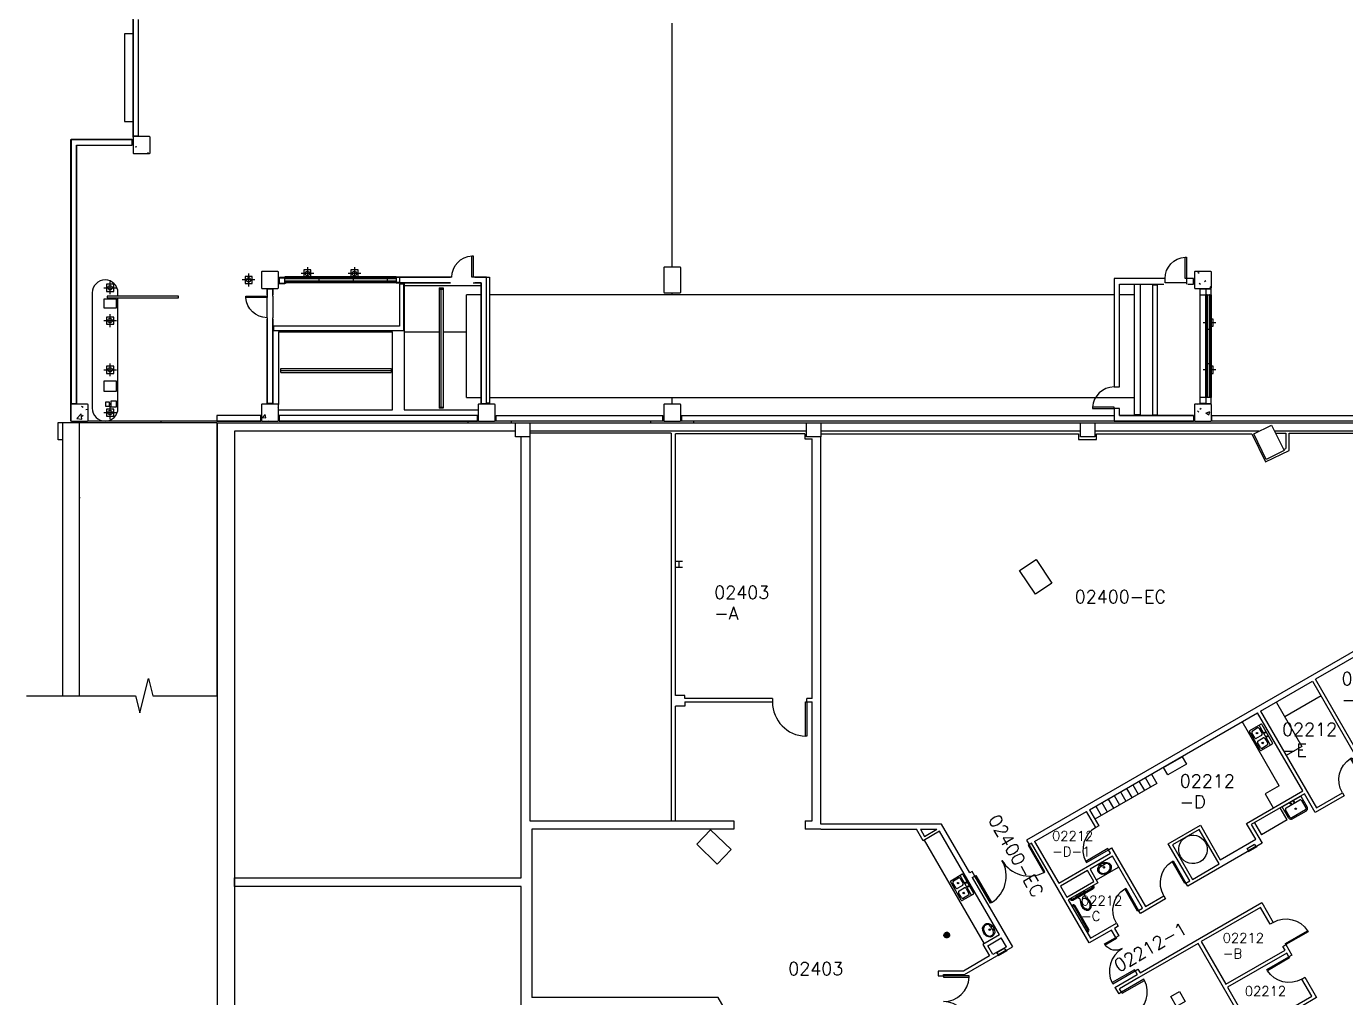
# Model space of a CAD drawing. Extents: x -2225 to 2382, y 4758 to 10467.
# Drawn here: x -2225 to -376, y 6245 to 7606 of the extents above; entities that cross this region are included whole.
import ezdxf

# ---------------------------------------------------------------- set-up
doc = ezdxf.new("R2010")
doc.units = 0
doc.header["$LTSCALE"] = 48
doc.header["$MEASUREMENT"] = 0
doc.layers.get('0').update_dxf_attribs({"linetype": 'CONTINUOUS'})
for name, color, linetype in [('ARDOOR', 7, 'CONTINUOUS'), ('ARDOORNO', 4, 'CONTINUOUS'), ('ARROOMNO', 4, 'CONTINUOUS'), ('ARWALL', 7, 'CONTINUOUS'), ('COL', 14, 'CONTINUOUS'), ('EXDOOR', 8, 'CONTINUOUS'), ('EXWALL', 8, 'CONTINUOUS'), ('EXWINDOW', 8, 'CONTINUOUS'), ('FIRE', 10, 'CONTINUOUS'), ('MILL', 1, 'CONTINUOUS'), ('MPFIXTURE', 3, 'CONTINUOUS')]:
    doc.layers.add(name, color=color, linetype=linetype)
doc.styles.add('ROMANS', font='romans.shx', dxfattribs={"height": 18})

# ---------------------------------------------------------------- blocks, each defined once
blk = doc.blocks.new('SNK-2BW')
for p, q in [((-15, 0), (15, 0)), ((-16, -19), (-16, -1)), ((16, -4), (-16, -4)), ((-14, -16), (-14, -8)), ((-12, -6), (-4, -6)), ((-4, -18), (-12, -18)), ((-2, -8), (-2, -16)), ((2, -16), (2, -8)), ((4, -6), (12, -6)), ((12, -18), (4, -18)), ((14, -8), (14, -16)), ((16, -1), (16, -19)), ((15, -20), (-15, -20))]:
    blk.add_line(p, q)
for centre, radius in [((-8, -12), 1), ((-3, -2), 0.75), ((3, -2), 0.75), ((8, -12), 1)]:
    blk.add_circle(centre, radius)
for centre, radius, start, end in [((-15, -1), 1, 90, 180), ((15, -1), 1, 0, 90), ((-12, -8), 2, 90, 180), ((-12, -16), 2, 180, 270), ((-4, -8), 2, 0, 90), ((-4, -16), 2, 270, 0), ((4, -8), 2, 90, 180), ((4, -16), 2, 180, 270), ((12, -8), 2, 0, 90), ((12, -16), 2, 270, 0), ((-15, -19), 1, 180, 270), ((15, -19), 1, 270, 0)]:
    blk.add_arc(centre, radius, start, end)
blk = doc.blocks.new('FEC')
at = {"layer": 'FIRE'}
for points in [[(-7, 0), (-7, 1), (7, 1), (7, 0)], [(-6, -4), (-6, 0), (6, 0), (6, -4)]]:
    blk.add_lwpolyline(points, close=True, dxfattribs=at)
blk = doc.blocks.new('6-00-DRS')
at = {"color": 0}
for p, q in [((0, 36), (0, 0)), ((1.8, 36), (0, 36)), ((1.8, 0), (1.8, 36)), ((70.2, 0), (70.2, 36)), ((70.2, 36), (72, 36)), ((72, 36), (72, 0)), ((0, 0), (1.8, 0)), ((72, 0), (70.2, 0))]:
    blk.add_line(p, q, dxfattribs=at)
for centre, start, end in [((-0.1, 0), 0.049, 87.097), ((72.1, 0), 92.903, 179.951)]:
    blk.add_arc(centre, 36.1, start, end, dxfattribs=at)
blk = doc.blocks.new('7-04-DRS')
at = {"color": 0}
for p, q in [((0, 44), (0, 0)), ((1.8, 44), (0, 44)), ((1.8, 0), (1.8, 44)), ((86.2, 0), (86.2, 44)), ((86.2, 44), (88, 44)), ((88, 44), (88, 0)), ((0, 0), (1.8, 0)), ((88, 0), (86.2, 0))]:
    blk.add_line(p, q, dxfattribs=at)
for centre, start, end in [((-0.1, 0), 0.0327, 87.6426), ((88.1, 0), 92.3574, 179.9673)]:
    blk.add_arc(centre, 44.1, start, end, dxfattribs=at)
blk = doc.blocks.new('4-00-DR')
at = {"color": 0}
blk.add_lwpolyline([(0, 48), (1.8, 48), (1.8, 0), (0, 0)], close=True, dxfattribs=at)
blk.add_arc((-0.1, 0), 48.1, 0.0274, 87.8451, dxfattribs=at)
blk = doc.blocks.new('3-00-DR')
at = {"color": 0}
for p, q in [((0, 36), (0, 0)), ((1.8, 36), (0, 36)), ((1.8, 0), (1.8, 36)), ((0, 0), (1.8, 0))]:
    blk.add_line(p, q, dxfattribs=at)
blk.add_arc((-0.1, 0), 36.1, 0.049, 87.097, dxfattribs=at)
blk = doc.blocks.new('1-06-DR')
at = {"color": 0}
for p, q in [((0, 18), (0, 0)), ((1.8, 18), (0, 18)), ((0, 0), (1.8, 0)), ((1.8, 0), (1.8, 18))]:
    blk.add_line(p, q, dxfattribs=at)
blk.add_arc((-0.2, -0.1), 18.2, 0.2004, 83.9496, dxfattribs=at)
blk = doc.blocks.new('TLT-WALL')
for p, q in [((-7, 0), (7, 0)), ((-7, -0.8), (-7, 0)), ((-7, -0.8), (-4.5, -5.3)), ((7, -0.8), (4.5, -5.3)), ((7, -0.8), (7, 0))]:
    blk.add_line(p, q)
blk.add_circle((0, -2.8), 1)
for centre, radius, start, end in [((4.2, -17.3), 11.2, 141.803, 221.6267), ((4.2, -17.3), 9.67, 128.7012, 221.6267), ((-6.2, -9.1), 2, 321.803, 333.6222), ((-9, -7.8), 5.15, 333.6222, 29.0546), ((0, -12.1), 3, 51.2988, 128.7012), ((-4.2, -17.3), 9.67, 318.3733, 51.2988), ((9, -7.8), 5.15, 150.9454, 206.3778), ((-4.2, -17.3), 11.2, 318.3733, 38.197), ((6.2, -9.1), 2, 206.3778, 218.197), ((-5.7, -26), 2, 38.9879, 41.6267), ((0, -21.5), 5.3, 218.9879, 321.0121), ((-5.7, -26), 3.5, 38.9879, 41.6267), ((0, -21.5), 3.8, 218.9879, 321.0121), ((5.7, -26), 3.5, 138.3733, 141.0121), ((5.7, -26), 2, 138.3733, 141.0121)]:
    blk.add_arc(centre, radius, start, end)
blk = doc.blocks.new('SNK-OVL')
blk.add_line((-4, 3.3), (4, 3.3))
for centre, radius in [((-2.5, 4.5), 0.75), ((0, 0), 1), ((2.5, 4.5), 0.75)]:
    blk.add_circle(centre, radius)
for centre, start, end in [((-4, -0.7), 90, 137.9206), ((4, -0.7), 42.1012, 90)]:
    blk.add_arc(centre, 4, start, end)
blk.add_ellipse((0, -1.7), major_axis=(10, 0), ratio=0.8)
blk.add_open_spline([(-7, 1.9), (-7.4, 1.5), (-7.7, 1), (-8.3, -0.1), (-8.5, -0.8), (-8.5, -2.3), (-8.4, -3), (-7.8, -4.4), (-7.4, -5), (-6.2, -6.3), (-5.4, -6.8), (-3.7, -7.6), (-2.8, -7.9), (-0.7, -8.3), (0.3, -8.3), (2.3, -8), (3.3, -7.8), (5.1, -7), (5.9, -6.5), (7.2, -5.3), (7.7, -4.6), (8.3, -3.3), (8.5, -2.6), (8.5, -1.8), (8.5, -1.8), (8.5, -1.7), (8.5, -1.1), (8.4, -0.5), (7.9, 0.7), (7.5, 1.3), (7, 1.9)], degree=3, knots=[2.515773, 2.515773, 2.515773, 2.515773, 2.756182, 2.756182, 3.107509, 3.107509, 3.458835, 3.458835, 3.810162, 3.810162, 4.161488, 4.161488, 4.512815, 4.512815, 4.864141, 4.864141, 5.215468, 5.215468, 5.566794, 5.566794, 5.918121, 5.918121, 6.269447, 6.269447, 6.283185, 6.283185, 6.283185, 6.580082, 6.580082, 6.909232, 6.909232, 6.909232, 6.909232])
blk = doc.blocks.new('2-06-DR')
at = {"color": 0}
for p, q in [((0, 30), (0, 0)), ((1.8, 30), (0, 30)), ((1.8, 0), (1.8, 30)), ((0, 0), (1.8, 0))]:
    blk.add_line(p, q, dxfattribs=at)
blk.add_arc((-0.1, 0), 30.1, 0.0709, 86.4875, dxfattribs=at)
blk = doc.blocks.new('SNK-SCRUB1')
for p, q in [((-15, 0), (15, 0)), ((-15, -18), (-15, 0)), ((15, 0), (15, -18)), ((-13, -18), (-13, -6)), ((-11, -4), (11, -4)), ((13, -6), (13, -18)), ((11, -20), (-11, -20)), ((11, -22), (-11, -22))]:
    blk.add_line(p, q)
for centre, radius in [((-2.5, -2), 0.75), ((0, -12), 1), ((2.5, -2), 0.75)]:
    blk.add_circle(centre, radius)
for centre, radius, start, end in [((-11, -18), 4, 180, 270), ((-11, -6), 2, 90, 180), ((-11, -18), 2, 180, 270), ((11, -6), 2, 0, 90), ((11, -18), 2, 270, 0), ((11, -18), 4, 270, 0)]:
    blk.add_arc(centre, radius, start, end)

msp = doc.modelspace()

# ---------------------------------------------------------------- linework, layer by layer
at = {"layer": 'ARWALL'}
for p, q in [((-1531.2, 6412.5), (-1531.2, 7030.5)), ((-1321.2, 7035.9), (-1519.2, 7035.9)), ((-1519.2, 7030.5), (-1519.2, 6492.5)), ((-1321.2, 7035.9), (-1321.2, 6492.5)), ((-1315.1, 6667.9), (-1315.1, 7034.9)), ((-1133.8, 7034.9), (-1315.1, 7034.9)), ((-1133.8, 7034.9), (-1133.8, 7027.9)), ((-1111.2, 7034.9), (-749.8, 7034.9)), ((-1111.2, 6487.8), (-1111.2, 7030.5)), ((-749.8, 7034.9), (-749.8, 7026.9)), ((-724.6, 7034.9), (-507.2, 7034.9)), ((-724.6, 7026.9), (-724.6, 7034.9)), ((-507.2, 7034.9), (-487.9, 6995.5)), ((-473.6, 7035.9), (-459.1, 7035.9)), ((-459.1, 7035.9), (-459.1, 7014.4)), ((-454.8, 7011.7), (-454.8, 7035.9)), ((-454.8, 7035.9), (-203.8, 7035.9)), ((-1133.8, 7027.9), (-1123.2, 7027.9)), ((-1123.2, 6663.9), (-1123.2, 7027.9)), ((-749.8, 7026.9), (-724.6, 7026.9)), ((-487.9, 6995.5), (-454.8, 7011.7)), ((-462.3, 7012.8), (-459.1, 7014.4)), ((66.1, 6978.5), (-822.8, 6465.3)), ((-304.3, 6756.3), (-417.8, 6690.8)), ((-494.7, 6646.3), (-422, 6688.3)), ((-422, 6688.3), (-343.7, 6552.7)), ((-361.1, 6592.7), (-417.8, 6690.8)), ((-1302.1, 6667.9), (-1315.1, 6667.9)), ((-1302.1, 6663.9), (-1302.1, 6667.9)), ((-1179.1, 6663.9), (-1302.1, 6663.9)), ((-1302.1, 6659), (-1179.1, 6659)), ((-1302.1, 6659), (-1302.1, 6653)), ((-1123.2, 6663.9), (-1131.1, 6663.9)), ((-1131.1, 6659), (-1123.2, 6659)), ((-1123.2, 6492.5), (-1123.2, 6659)), ((-1315.1, 6492.5), (-1315.1, 6653)), ((-1302.1, 6653), (-1315.1, 6653)), ((-734.5, 6507.9), (-499, 6643.9)), ((-435.7, 6534.3), (-499, 6643.9)), ((-494.7, 6646.3), (-416.4, 6510.7)), ((-630.8, 6567.1), (-604.8, 6582.1)), ((-624.8, 6556.7), (-630.8, 6567.1)), ((-598.8, 6571.7), (-624.8, 6556.7)), ((-604.8, 6582.1), (-598.8, 6571.7)), ((-514.4, 6488.8), (-435.7, 6534.3)), ((-433.2, 6530.1), (-507.7, 6487.1)), ((-418.2, 6504.1), (-433.2, 6530.1)), ((-416.4, 6510.7), (-380.1, 6531.7)), ((-380.1, 6531.7), (-377.6, 6527.5)), ((-377.6, 6527.5), (-418.2, 6504.1)), ((-1519.2, 6492.5), (-1233.2, 6492.5)), ((-1233.2, 6492.5), (-1233.2, 6480.5)), ((-1133.2, 6492.5), (-1133.2, 6480.5)), ((-1133.2, 6492.5), (-1123.2, 6492.5)), ((-811.5, 6463.4), (-738.8, 6505.4)), ((-725.8, 6483.1), (-738.8, 6505.4)), ((-734.5, 6507.9), (-721.6, 6485.5)), ((-1516.6, 6480.5), (-1516.6, 6244.8)), ((-1233.2, 6480.5), (-1516.6, 6480.5)), ((-1111.2, 6480.5), (-1133.2, 6480.5)), ((-942, 6487.8), (-1111.2, 6487.8)), ((-1111.2, 6480.5), (-977.2, 6480.5)), ((-968, 6464.5), (-977.2, 6480.5)), ((-971.6, 6480.5), (-965.9, 6470.6)), ((-971.6, 6480.5), (-948.7, 6480.5)), ((-944.7, 6477.9), (-968, 6464.5)), ((-965.9, 6470.6), (-948.7, 6480.5)), ((-905.1, 6409.4), (-944.7, 6477.9)), ((-902.5, 6419.3), (-942, 6487.8)), ((-721.6, 6485.5), (-725.8, 6483.1)), ((-624.1, 6460.1), (-579.1, 6486.1)), ((-580.7, 6480.3), (-618.3, 6458.6)), ((-552.8, 6432), (-580.7, 6480.3)), ((-579.1, 6486.1), (-551.3, 6437.9)), ((-501.5, 6466.6), (-514.4, 6488.8)), ((-507.7, 6487.1), (-492.7, 6461.1)), ((-822.8, 6465.3), (-819.2, 6459)), ((-819.2, 6459), (-815.7, 6461)), ((-815.7, 6461), (-819.2, 6459)), ((-735, 6321.2), (-815.7, 6461)), ((-811.5, 6463.4), (-777.7, 6404.9)), ((-594.1, 6408.2), (-624.1, 6460.1)), ((-618.3, 6458.6), (-590.4, 6410.3)), ((-492.7, 6461.1), (-596.8, 6400.9)), ((-551.3, 6437.9), (-501.5, 6466.6)), ((-777.7, 6404.9), (-705, 6446.9)), ((-702.5, 6442.7), (-733.7, 6424.7)), ((-707.8, 6451.9), (-703.6, 6454.3)), ((-705, 6446.9), (-707.8, 6451.9)), ((-703.6, 6454.3), (-656.2, 6372.3)), ((-660.5, 6369.8), (-702.5, 6442.7)), ((-899, 6421.3), (-902.5, 6419.3)), ((-895.4, 6415), (-899, 6421.3)), ((-737.4, 6422.6), (-775.3, 6400.7)), ((-728.5, 6407.2), (-737.4, 6422.6)), ((-733.7, 6424.7), (-722.7, 6405.6)), ((-590.4, 6410.3), (-552.8, 6432)), ((-1933.2, 6412.5), (-1531.2, 6412.5)), ((-1531.2, 6400.3), (-1933.2, 6400.3)), ((-1531.2, 5557.5), (-1531.2, 6400.3)), ((-860.7, 6332.4), (-905.1, 6409.4)), ((-898.9, 6413), (-895.4, 6415)), ((-898.9, 6413), (-842.7, 6315.8)), ((-775.3, 6400.7), (-766.4, 6385.3)), ((-766.4, 6385.3), (-728.5, 6407.2)), ((-722.7, 6405.6), (-764.3, 6381.6)), ((-599.3, 6405.2), (-594.1, 6408.2)), ((-596.8, 6400.9), (-599.3, 6405.2)), ((-764.3, 6381.6), (-733.2, 6327.8)), ((-628, 6382.9), (-663.2, 6362.6)), ((-656.2, 6372.3), (-630.5, 6387.2)), ((-630.5, 6387.2), (-628, 6382.9)), ((-665.7, 6366.8), (-660.5, 6369.8)), ((-663.2, 6362.6), (-665.7, 6366.8)), ((-580.5, 6327.3), (-493.1, 6377.7)), ((-494.9, 6371), (-578, 6323)), ((-481.3, 6347.6), (-494.9, 6371)), ((-493.1, 6377.7), (-477.1, 6350)), ((-733.2, 6327.8), (-696.8, 6348.8)), ((-694.4, 6344.6), (-699.6, 6341.6)), ((-696.8, 6348.8), (-694.4, 6344.6)), ((-477.1, 6350), (-481.3, 6347.6)), ((-860.7, 6332.4), (-884, 6319)), ((-877.3, 6317.2), (-858.3, 6328.2)), ((-851.1, 6315.8), (-858.3, 6328.2)), ((-703.8, 6339.2), (-735, 6321.2)), ((-697.8, 6328.8), (-703.8, 6339.2)), ((-699.6, 6341.6), (-693.6, 6331.2)), ((-693.6, 6331.2), (-697.8, 6328.8)), ((-663.6, 6279.3), (-580.5, 6327.3)), ((-910, 6276.9), (-842.7, 6315.8)), ((-884, 6319), (-874.7, 6302.9)), ((-870.2, 6304.8), (-877.3, 6317.2)), ((-851.1, 6315.8), (-870.2, 6304.8)), ((-582.2, 6320.6), (-665.4, 6272.6)), ((-508, 6191.9), (-582.2, 6320.6)), ((-578, 6323), (-543.5, 6263.2)), ((-543.5, 6263.2), (-460.3, 6311.2)), ((-463.3, 6316.4), (-459.1, 6318.8)), ((-460.3, 6311.2), (-463.3, 6316.4)), ((-459.1, 6318.8), (-450.7, 6304.2)), ((-874.7, 6302.9), (-911.3, 6281.8)), ((-457.9, 6307), (-541, 6259)), ((-454.9, 6301.8), (-457.9, 6307)), ((-450.7, 6304.2), (-454.9, 6301.8)), ((-946.6, 6281.8), (-946.6, 6274.9)), ((-911.3, 6281.8), (-946.6, 6281.8)), ((-946.6, 6274.9), (-939.3, 6274.9)), ((-939.3, 6276.9), (-910, 6276.9)), ((-939.3, 6274.9), (-939.3, 6276.9)), ((-699, 6258.8), (-667.8, 6276.8)), ((-665.4, 6272.6), (-692.3, 6257)), ((-670.8, 6282), (-666.6, 6284.5)), ((-670.8, 6282), (-667.8, 6276.9)), ((-666.6, 6284.5), (-663.6, 6279.3)), ((-436.9, 6270.6), (-432.7, 6273)), ((-423, 6246.6), (-436.9, 6270.6)), ((-432.7, 6273), (-416.2, 6244.6)), ((-699, 6258.8), (-693.7, 6249.7)), ((-689.5, 6252.2), (-693.7, 6249.7)), ((-689.5, 6252.2), (-692.3, 6257)), ((-541, 6259), (-506.2, 6198.6)), ((-1255, 6244.8), (-1516.6, 6244.8)), ((-1111.4, 5996.1), (-1255, 6244.8)), ((-693.7, 6249.7), (-693.7, 6249.7)), ((-506.2, 6198.6), (-423, 6246.6)), ((-416.2, 6244.6), (-438.2, 6231.8))]:
    msp.add_line(p, q, dxfattribs=at)
at = {"layer": 'ARWALL', "ltscale": 0.01}
for p, q in [((-1179.1, 6663.9), (-1179.1, 6659)), ((-1131.1, 6659), (-1131.1, 6663.9))]:
    msp.add_line(p, q, dxfattribs=at)
at = {"layer": 'ARWALL', "flags": 128}
msp.add_lwpolyline([(-600.5, 6239.1), (-612.6, 6232.1), (-620.6, 6246), (-608.5, 6253), (-600.5, 6239.1)], dxfattribs=at)
at = {"layer": 'COL', "ltscale": 0.01}
for p, q in [((-2074.9, 7451.6), (-2075.6, 7450.8)), ((-2075.6, 7450.8), (-2075.6, 7428.3)), ((-2052.4, 7451.6), (-2074.9, 7451.6)), ((-2072.7, 7437.1), (-2070.2, 7437.5)), ((-2051.6, 7450.8), (-2052.4, 7451.6)), ((-2051.6, 7428.3), (-2051.6, 7450.8)), ((-2075.6, 7428.3), (-2074.9, 7427.6)), ((-2074.9, 7427.6), (-2052.4, 7427.6)), ((-2056.1, 7427.6), (-2054.1, 7429.2)), ((-2052.7, 7427.8), (-2052.4, 7427.6)), ((-2052.4, 7427.6), (-2051.6, 7428.3)), ((-1894.9, 7262.6), (-1895.6, 7261.8)), ((-1895.6, 7261.8), (-1895.6, 7239.3)), ((-1872.4, 7262.6), (-1894.9, 7262.6)), ((-1871.6, 7261.8), (-1872.4, 7262.6)), ((-1871.6, 7239.3), (-1871.6, 7261.8)), ((-1330.9, 7268.6), (-1331.6, 7267.8)), ((-1331.6, 7267.8), (-1331.6, 7233.3)), ((-1308.4, 7268.6), (-1330.9, 7268.6)), ((-1307.6, 7267.8), (-1308.4, 7268.6)), ((-1307.6, 7233.3), (-1307.6, 7267.8)), ((-586.9, 7262.6), (-587.6, 7261.8)), ((-587.6, 7261.8), (-587.6, 7239.3)), ((-564.4, 7262.6), (-586.9, 7262.6)), ((-582.7, 7261.6), (-580.8, 7259.9)), ((-563.6, 7261.8), (-564.4, 7262.6)), ((-563.6, 7239.3), (-563.6, 7261.8)), ((-1895.6, 7239.3), (-1894.9, 7238.6)), ((-1894.9, 7238.6), (-1872.4, 7238.6)), ((-1872.4, 7238.6), (-1871.6, 7239.3)), ((-1331.6, 7233.3), (-1330.9, 7232.6)), ((-1330.9, 7232.6), (-1308.4, 7232.6)), ((-1308.4, 7232.6), (-1307.6, 7233.3)), ((-587.6, 7239.3), (-586.9, 7238.6)), ((-586.9, 7238.6), (-564.4, 7238.6)), ((-581, 7246.2), (-578.9, 7244.8)), ((-573.4, 7248.3), (-571.4, 7249.8)), ((-565.9, 7239.9), (-563.6, 7242.2)), ((-565.9, 7239.9), (-563.6, 7239.5)), ((-564.5, 7248.9), (-563.6, 7249)), ((-564.4, 7238.6), (-563.6, 7239.3)), ((-2161.9, 7076.6), (-2162.6, 7075.8)), ((-2162.6, 7075.8), (-2162.6, 7053.3)), ((-2139.4, 7076.6), (-2161.9, 7076.6)), ((-2147.7, 7073.7), (-2145.5, 7072.3)), ((-2141.7, 7068.8), (-2139.2, 7069.2)), ((-2138.6, 7075.8), (-2139.4, 7076.6)), ((-2138.6, 7053.3), (-2138.6, 7075.8)), ((-1894.9, 7076.6), (-1895.6, 7075.8)), ((-1895.6, 7075.8), (-1895.6, 7053.3)), ((-1872.4, 7076.6), (-1894.9, 7076.6)), ((-1872.7, 7071.4), (-1871.6, 7072.2)), ((-1871.6, 7075.8), (-1872.4, 7076.6)), ((-1871.6, 7053.3), (-1871.6, 7075.8)), ((-1591.1, 7076.6), (-1591.8, 7075.8)), ((-1591.8, 7075.8), (-1591.8, 7053.3)), ((-1568.6, 7076.6), (-1591.1, 7076.6)), ((-1567.8, 7075.8), (-1568.6, 7076.6)), ((-1567.8, 7053.3), (-1567.8, 7075.8)), ((-1330.9, 7076.6), (-1331.6, 7075.8)), ((-1331.6, 7075.8), (-1331.6, 7053.3)), ((-1308.4, 7076.6), (-1330.9, 7076.6)), ((-1307.6, 7075.8), (-1308.4, 7076.6)), ((-1307.6, 7053.3), (-1307.6, 7075.8)), ((-586.9, 7076.6), (-587.6, 7075.8)), ((-587.6, 7075.8), (-587.6, 7053.3)), ((-564.4, 7076.6), (-586.9, 7076.6)), ((-583.1, 7067.1), (-581.2, 7065.4)), ((-582.7, 7076.6), (-582.2, 7076.2)), ((-580, 7069.3), (-578, 7070.8)), ((-571.3, 7063.9), (-565.9, 7066)), ((-567.5, 7061.3), (-565.9, 7065.9)), ((-563.6, 7075.8), (-564.4, 7076.6)), ((-563.6, 7053.3), (-563.6, 7075.8)), ((-2162.6, 7053.3), (-2161.9, 7052.6)), ((-2161.9, 7052.6), (-2139.4, 7052.6)), ((-2154.3, 7056.5), (-2148.3, 7062.7)), ((-2154.2, 7056.5), (-2147.4, 7055.5)), ((-2147.4, 7055.5), (-2148.3, 7062.8)), ((-2147.4, 7059.4), (-2145.4, 7060.9)), ((-2139.4, 7052.6), (-2138.6, 7053.3)), ((-1895.6, 7053.3), (-1894.9, 7052.6)), ((-1894.9, 7052.6), (-1872.4, 7052.6)), ((-1894, 7057.6), (-1890.3, 7062)), ((-1894, 7057.6), (-1889.4, 7057.2)), ((-1889.4, 7057.2), (-1890.3, 7062)), ((-1885.5, 7053), (-1884.8, 7052.6)), ((-1872.4, 7052.6), (-1871.6, 7053.3)), ((-1591.8, 7053.3), (-1591.1, 7052.6)), ((-1591.1, 7052.6), (-1568.6, 7052.6)), ((-1568.6, 7052.6), (-1567.8, 7053.3)), ((-1331.6, 7053.3), (-1330.9, 7052.6)), ((-1330.9, 7052.6), (-1308.4, 7052.6)), ((-1308.4, 7052.6), (-1307.6, 7053.3)), ((-587.6, 7053.3), (-586.9, 7052.6)), ((-586.9, 7052.6), (-564.4, 7052.6)), ((-571.3, 7063.9), (-567.5, 7061.3)), ((-564.4, 7052.6), (-563.6, 7053.3))]:
    msp.add_line(p, q, dxfattribs=at)
at = {"layer": 'COL'}
for p, q in [((-1305.1, 6855.9), (-1315.1, 6855.9)), ((-1315.1, 6847.9), (-1305.1, 6847.9)), ((-1310.1, 6847.9), (-1310.1, 6855.9))]:
    msp.add_line(p, q, dxfattribs=at)
at = {"layer": 'COL', "flags": 128}
for points in [[(-1519.2, 7050.5), (-1519.2, 7030.5), (-1539.2, 7030.5), (-1539.2, 7050.5), (-1519.2, 7050.5)], [(-1111.2, 7050.5), (-1111.2, 7030.5), (-1131.2, 7030.5), (-1131.2, 7050.5), (-1111.2, 7050.5)], [(-727.2, 7050.5), (-727.2, 7030.5), (-747.2, 7030.5), (-747.2, 7050.5), (-727.2, 7050.5)], [(-461.6, 7011.3), (-486.7, 6999), (-504.3, 7034.9), (-479.2, 7047.2), (-461.6, 7011.3)], [(-787.2, 6825.5), (-810.4, 6809.9), (-832.7, 6843.1), (-809.5, 6858.7), (-787.2, 6825.5)], [(-1237, 6452), (-1256.4, 6431.8), (-1285.2, 6459.5), (-1265.8, 6479.7), (-1237, 6452)]]:
    msp.add_lwpolyline(points, dxfattribs=at)
at = {"layer": 'COL', "extrusion": (0, 0, -1)}
msp.add_arc((589.6, 6452.3), 20, 330.0000000001853, 329.9999942706195, dxfattribs=at)
at = {"layer": 'EXWALL'}
for p, q in [((-2075.6, 7450.8), (-2075.6, 7617.3)), ((-2075.4, 7615.6), (-2075.4, 7452.6)), ((-2067.8, 7452.6), (-2067.8, 7615.6)), ((-2075.6, 7595.6), (-2087.6, 7595.6)), ((-2087.6, 7595.6), (-2087.6, 7472.6)), ((-2087.6, 7472.6), (-2075.6, 7472.6)), ((-2162.7, 7447.6), (-2075.6, 7447.6)), ((-2162.7, 7052.6), (-2162.7, 7447.6)), ((-2162.5, 7447.4), (-2162.5, 7077.6)), ((-2076.6, 7447.4), (-2162.5, 7447.4)), ((-2154.9, 7077.6), (-2154.9, 7439.7)), ((-2154.9, 7439.7), (-2076.6, 7439.7)), ((-2154.7, 7439.6), (-2154.7, 7077.6)), ((-2076.6, 7439.7), (-2076.6, 7447.4)), ((-2075.4, 7452.6), (-2067.8, 7452.6)), ((-1904.6, 7250.6), (-1922.6, 7250.6)), ((-1918.6, 7255.6), (-1918.6, 7245.6)), ((-1908.6, 7255.6), (-1918.6, 7255.6)), ((-1913.6, 7259.6), (-1913.6, 7241.6)), ((-1908.6, 7245.6), (-1908.6, 7255.6)), ((-1870.6, 7253.6), (-1870.6, 7245.7)), ((-1870.6, 7253.6), (-1862.6, 7253.6)), ((-1862.6, 7253.4), (-1870.6, 7253.4)), ((-1870.1, 7254.6), (-1630.6, 7254.6)), ((-1870.1, 7254.6), (-1870.1, 7253.6)), ((-1862.6, 7254.1), (-1862.6, 7254.6)), ((-1822.1, 7259.6), (-1840.1, 7259.6)), ((-1836.1, 7264.6), (-1836.1, 7254.8)), ((-1826.1, 7264.6), (-1836.1, 7264.6)), ((-1831.1, 7268.6), (-1831.1, 7254.1)), ((-1826.1, 7254.8), (-1826.1, 7264.6)), ((-1756.1, 7259.6), (-1774.1, 7259.6)), ((-1770.1, 7264.6), (-1770.1, 7254.8)), ((-1760.1, 7264.6), (-1770.1, 7264.6)), ((-1765.1, 7268.6), (-1765.1, 7254.1)), ((-1760.1, 7254.8), (-1760.1, 7264.6)), ((-1706.6, 7254.6), (-1706.6, 7254.1)), ((-1628.6, 7254.4), (-1706.6, 7254.4)), ((-1701.6, 7254.3), (-1706.6, 7254.3)), ((-1701.6, 7246.6), (-1701.6, 7254.6)), ((-1579.8, 7254.4), (-1598.6, 7254.4)), ((-1596.6, 7254.6), (-1575.6, 7254.6)), ((-1579.8, 7077.6), (-1579.8, 7254.4)), ((-1575.6, 7254.6), (-1575.6, 7077.8)), ((-2132.7, 7232.6), (-2132.7, 7070.6)), ((-2116.7, 7239.6), (-2098.7, 7239.6)), ((-2102.7, 7244.6), (-2112.7, 7244.6)), ((-2112.7, 7244.6), (-2112.7, 7234.6)), ((-2112.7, 7234.6), (-2102.7, 7234.6)), ((-2107.7, 7230.6), (-2107.7, 7248.6)), ((-2102.7, 7234.6), (-2102.7, 7244.6)), ((-2096.7, 7227.6), (-2096.7, 7232.6)), ((-1918.6, 7245.6), (-1908.6, 7245.6)), ((-1887.6, 7229.6), (-1887.6, 7237.6)), ((-1879.6, 7237.6), (-1887.6, 7237.6)), ((-1887.4, 7237.6), (-1887.4, 7227.6)), ((-1879.8, 7227.6), (-1879.8, 7237.6)), ((-1879.6, 7237.6), (-1879.6, 7229.6)), ((-1870.6, 7245.7), (-1870.6, 7245.6)), ((-1870.6, 7245.7), (-1862.6, 7245.7)), ((-1861.6, 7245.6), (-1870.6, 7245.6)), ((-1862.6, 7245.6), (-1862.6, 7248.6)), ((-1630.6, 7246.6), (-1862.6, 7246.6)), ((-1861.6, 7246.4), (-1861.6, 7245.6)), ((-1706.6, 7248.6), (-1706.6, 7246.6)), ((-1701.6, 7246.8), (-1706.6, 7246.8)), ((-1706.6, 7246.7), (-1630.6, 7246.7)), ((-1701.8, 7244.6), (-1701.8, 7185.6)), ((-1695.8, 7244.6), (-1701.8, 7244.6)), ((-1695.8, 7179.6), (-1695.8, 7244.6)), ((-1695.6, 7245.6), (-1695.6, 7068.6)), ((-1695.6, 7242.6), (-1587.6, 7242.6)), ((-1646.5, 7239.6), (-1640.7, 7239.6)), ((-1646.5, 7239.6), (-1646.5, 7070.6)), ((-1646.5, 7237.6), (-1640.7, 7237.6)), ((-1643.8, 7070.6), (-1643.8, 7239.6)), ((-1643.5, 7070.6), (-1643.5, 7239.6)), ((-1640.7, 7239.6), (-1640.7, 7070.6)), ((-1598.6, 7246.7), (-1587.4, 7246.7)), ((-1587.6, 7246.6), (-1596.6, 7246.6)), ((-1587.6, 7076.6), (-1587.6, 7246.6)), ((-1587.4, 7246.7), (-1587.4, 7077.6)), ((-2098.7, 7223.6), (-2116.7, 7223.6)), ((-2116.7, 7223.6), (-2116.7, 7211.6)), ((-2011.7, 7227.6), (-2111.7, 7227.6)), ((-2111.7, 7227.6), (-2111.7, 7225.6)), ((-2111.7, 7225.6), (-2011.7, 7225.6)), ((-2098.7, 7211.6), (-2098.7, 7223.6)), ((-2096.7, 7070.6), (-2096.7, 7225.6)), ((-2011.7, 7225.6), (-2011.7, 7227.6)), ((-1887.6, 7197.6), (-1887.6, 7227.6)), ((-1879.6, 7227.6), (-1879.6, 7197.6)), ((-1608.1, 7085.6), (-1608.1, 7229.6)), ((-1587.6, 7229.6), (-1608.1, 7229.6)), ((-2116.7, 7211.6), (-2098.7, 7211.6)), ((-2102.7, 7198.6), (-2112.7, 7198.6)), ((-2112.7, 7198.6), (-2112.7, 7188.6)), ((-2107.7, 7184.6), (-2107.7, 7202.6)), ((-2102.7, 7188.6), (-2102.7, 7198.6)), ((-1887.6, 7077.6), (-1887.6, 7195.6)), ((-1887.4, 7197.6), (-1887.4, 7077.6)), ((-1879.8, 7077.6), (-1879.8, 7197.6)), ((-1879.6, 7195.6), (-1879.6, 7077.6)), ((-2116.7, 7193.6), (-2098.7, 7193.6)), ((-2112.7, 7188.6), (-2102.7, 7188.6)), ((-1701.8, 7185.6), (-1878.6, 7185.6)), ((-1878.6, 7185.6), (-1878.6, 7179.6)), ((-1878.6, 7179.6), (-1695.8, 7179.6)), ((-1871.6, 7177.6), (-1871.6, 7075.8)), ((-1711.6, 7177.6), (-1871.6, 7177.6)), ((-1711.6, 7177.2), (-1871.6, 7177.2)), ((-1711.6, 7068.6), (-1711.6, 7177.6)), ((-1646.5, 7177.2), (-1695.6, 7177.2)), ((-1608.1, 7177.2), (-1640.7, 7177.2)), ((-2116.7, 7124.6), (-2098.7, 7124.6)), ((-2102.7, 7129.6), (-2112.7, 7129.6)), ((-2112.7, 7129.6), (-2112.7, 7119.6)), ((-2107.7, 7115.6), (-2107.7, 7133.6)), ((-2102.7, 7119.6), (-2102.7, 7129.6)), ((-1868.6, 7120.6), (-1868.6, 7126.5)), ((-1868.6, 7126.5), (-1713.6, 7126.5)), ((-1868.6, 7123.7), (-1713.6, 7123.7)), ((-1868.6, 7123.4), (-1713.6, 7123.4)), ((-1713.6, 7126.5), (-1713.6, 7120.6)), ((-2116.7, 7108.6), (-2116.7, 7094.6)), ((-2098.7, 7108.6), (-2116.7, 7108.6)), ((-2112.7, 7119.6), (-2102.7, 7119.6)), ((-2098.7, 7094.6), (-2098.7, 7108.6)), ((-1868.6, 7120.6), (-1713.6, 7120.6)), ((-2116.7, 7094.6), (-2098.7, 7094.6)), ((-1608.1, 7085.6), (-1587.6, 7085.6)), ((-1575.6, 7085.6), (-786.4, 7085.6)), ((-1319.6, 7076.6), (-1319.6, 7085.6)), ((-2162.7, 7077.6), (-2154.7, 7077.6)), ((-2114.1, 7079.3), (-2114.1, 7073.8)), ((-2108.7, 7079.3), (-2114.1, 7079.3)), ((-2114.1, 7073.8), (-2108.7, 7073.8)), ((-2102.7, 7069.6), (-2112.7, 7069.6)), ((-2112.7, 7069.6), (-2112.7, 7059.6)), ((-2108.7, 7073.8), (-2108.7, 7079.3)), ((-2106.7, 7077.1), (-2108.7, 7077.1)), ((-2108.7, 7076.1), (-2106.7, 7076.1)), ((-2107.7, 7055.6), (-2107.7, 7073.6)), ((-2106.7, 7080.6), (-2106.7, 7072.6)), ((-2098.7, 7080.6), (-2106.7, 7080.6)), ((-2106.7, 7072.6), (-2098.7, 7072.6)), ((-2102.7, 7059.6), (-2102.7, 7069.6)), ((-2098.7, 7072.6), (-2098.7, 7080.6)), ((-1879.6, 7077.6), (-1887.6, 7077.6)), ((-1871.6, 7068.6), (-1711.6, 7068.6)), ((-1695.6, 7068.6), (-1591.8, 7068.6)), ((-1640.7, 7071.6), (-1646.5, 7071.6)), ((-1640.7, 7070.6), (-1646.5, 7070.6)), ((-1587.4, 7077.8), (-1587.6, 7077.8)), ((-1587.4, 7077.6), (-1579.8, 7077.6)), ((-1575.6, 7077.8), (-1579.8, 7077.8)), ((-2180.7, 7050.6), (-1958.2, 7050.6)), ((-2180.7, 7026.6), (-2180.7, 7050.6)), ((-2174.7, 7050.6), (-2174.7, 6667.8)), ((-2161.9, 7052.6), (-2162.7, 7052.6)), ((-2150.7, 6667.8), (-2150.7, 7050.6)), ((-1894.9, 7052.6), (-2139.4, 7052.6)), ((-2116.7, 7064.6), (-2098.7, 7064.6)), ((-2112.7, 7059.6), (-2102.7, 7059.6)), ((-2036.7, 7052.6), (-2036.7, 7050.6)), ((-1958.2, 7060.4), (-1958.2, 7052.7)), ((-1896.6, 7060.4), (-1958.2, 7060.4)), ((-1958.2, 7052.7), (-1896.6, 7052.7)), ((-1958.2, 7050.6), (-1958.2, 6667.8)), ((-1957.2, 7050.5), (-1539.2, 7050.5)), ((-1957.2, 5533.5), (-1957.2, 7050.5)), ((-1896.6, 7052.7), (-1896.6, 7060.4)), ((-1591.1, 7052.6), (-1872.4, 7052.6)), ((-1870.6, 7060.4), (-1870.6, 7052.7)), ((-1592.8, 7060.4), (-1870.6, 7060.4)), ((-1870.6, 7052.7), (-1592.8, 7052.7)), ((-1605.6, 7050.5), (-1605.6, 7052.6)), ((-1592.8, 7052.7), (-1592.8, 7060.4)), ((-1330.9, 7052.6), (-1568.6, 7052.6)), ((-1566.6, 7060.6), (-1332.6, 7060.6)), ((-1566.6, 7052.6), (-1566.6, 7060.6)), ((-1545.6, 7052.6), (-1545.6, 7050.5)), ((-1519.2, 7050.5), (-1131.2, 7050.5)), ((-1349.6, 7050.5), (-1349.6, 7052.6)), ((-1332.6, 7052.6), (-1332.6, 7060.6)), ((-588.6, 7052.6), (-1308.4, 7052.6)), ((-1306.6, 7060.6), (-700.2, 7060.6)), ((-1306.6, 7060.6), (-1306.6, 7052.6)), ((-1289.6, 7052.6), (-1289.6, 7050.5)), ((-1111.2, 7050.5), (-8.5, 7050.5)), ((-562.9, 7060.6), (-36.6, 7060.6)), ((-36.6, 7052.6), (-562.9, 7052.6)), ((-1539.2, 7038.5), (-1933.2, 7038.5)), ((-1933.2, 7038.5), (-1933.2, 5557.5)), ((-1539.2, 7030.5), (-1539.2, 7038.5)), ((-1531.2, 7030.5), (-1539.2, 7030.5)), ((-1132.3, 7038.5), (-1519.2, 7038.5)), ((-1131.2, 7030.5), (-1131.2, 7038.5)), ((-1123.2, 7030.5), (-1131.2, 7030.5)), ((-1111.2, 7038.5), (-1111.2, 7035.9)), ((-747.2, 7038.5), (-1111.2, 7038.5)), ((-497, 7038.5), (-727.2, 7038.5)), ((-201.1, 7038.5), (-474.9, 7038.5)), ((-2174.7, 7026.6), (-2180.7, 7026.6)), ((-1111.2, 6904.6), (-1111.2, 7017.3)), ((-2149.8, 6945.1), (-2150.7, 6945.1)), ((-2066, 6643.8), (-2054, 6691.8)), ((-2054, 6691.8), (-2048, 6667.8)), ((-2225.1, 6667.8), (-2072, 6667.8)), ((-2072, 6667.8), (-2066, 6643.8)), ((-2048, 6667.8), (-1957.2, 6667.8)), ((-1933.2, 6400.3), (-1933.2, 6412.5))]:
    msp.add_line(p, q, dxfattribs=at)
at = {"layer": 'EXWALL', "ltscale": 0.01}
for p, q in [((-1319.6, 7268.6), (-1319.6, 7610.6)), ((-700.2, 7252.4), (-700.2, 7100.5)), ((-628.6, 7252.4), (-700.2, 7252.4)), ((-628.6, 7246.7), (-628.6, 7252.4)), ((-598.6, 7252.4), (-598.6, 7244.7)), ((-588.6, 7252.4), (-598.6, 7252.4)), ((-588.6, 7244.7), (-588.6, 7252.4)), ((-1319.6, 7229.6), (-1319.6, 7232.6)), ((-692.6, 7100.5), (-692.6, 7244.7)), ((-692.6, 7244.7), (-630.6, 7244.7)), ((-671.6, 7061.6), (-671.6, 7244.7)), ((-663.6, 7244.7), (-663.6, 7061.6)), ((-645.6, 7061.1), (-645.6, 7243.1)), ((-639.6, 7243.1), (-645.6, 7243.1)), ((-639.6, 7243.1), (-639.6, 7061.1)), ((-598.6, 7246.6), (-628.6, 7246.6)), ((-596.6, 7244.7), (-588.6, 7244.7)), ((-579.6, 7077.6), (-579.6, 7237.6)), ((-571.6, 7237.6), (-579.6, 7237.6)), ((-571.6, 7237.6), (-571.6, 7229.6)), ((-571.4, 7237.6), (-571.4, 7229.6)), ((-563.8, 7237.6), (-571.4, 7237.6)), ((-563.8, 7229.6), (-563.8, 7237.6)), ((-700.2, 7229.6), (-1575.6, 7229.6)), ((-672.1, 7229.6), (-692.6, 7229.6)), ((-672.1, 7229.6), (-672.1, 7085.6)), ((-579.6, 7229.6), (-571.6, 7229.6)), ((-571.4, 7229.6), (-569.8, 7229.6)), ((-564.3, 7229.6), (-563.8, 7229.6)), ((-561.4, 7195.6), (-563.5, 7195.6)), ((-561.4, 7185.6), (-561.4, 7195.6)), ((-569.8, 7190.6), (-575.4, 7190.6)), ((-557.4, 7190.6), (-564.3, 7190.6)), ((-563.5, 7185.6), (-561.4, 7185.6)), ((-569.8, 7124.6), (-575.4, 7124.6)), ((-557.4, 7124.6), (-564.3, 7124.6)), ((-561.4, 7129.6), (-563.5, 7129.6)), ((-561.4, 7119.6), (-561.4, 7129.6)), ((-563.5, 7119.6), (-561.4, 7119.6)), ((-786.4, 7085.6), (-672.1, 7085.6)), ((-700.2, 7100.5), (-692.6, 7100.5)), ((-571.6, 7085.6), (-579.6, 7085.6)), ((-571.6, 7085.6), (-571.6, 7077.6)), ((-571.4, 7085.6), (-571.4, 7077.6)), ((-569.8, 7085.6), (-571.4, 7085.6)), ((-563.8, 7085.6), (-564.3, 7085.6)), ((-563.8, 7077.6), (-563.8, 7085.6)), ((-700.2, 7070.5), (-700.2, 7052.7)), ((-692.6, 7070.5), (-700.2, 7070.5)), ((-692.6, 7060.4), (-692.6, 7070.5)), ((-571.6, 7077.6), (-579.6, 7077.6)), ((-571.4, 7077.6), (-563.8, 7077.6)), ((-700.2, 7052.7), (-588.6, 7052.7)), ((-692.6, 7060.6), (-588.6, 7060.6)), ((-588.6, 7060.4), (-692.6, 7060.4)), ((-663.6, 7061.6), (-671.6, 7061.6)), ((-639.6, 7061.1), (-645.6, 7061.1)), ((-588.6, 7060.6), (-588.6, 7052.6)), ((-586.9, 7052.6), (-588.6, 7052.6)), ((-562.9, 7052.6), (-564.4, 7052.6)), ((-562.9, 7052.6), (-562.9, 7060.6))]:
    msp.add_line(p, q, dxfattribs=at)
at = {"layer": 'EXWALL'}
for centre in [(-1913.6, 7250.6), (-1831.1, 7259.6), (-1765.1, 7259.6), (-2107.7, 7239.6), (-2107.7, 7193.6), (-2107.7, 7124.6), (-2107.7, 7064.6)]:
    msp.add_circle(centre, 3, dxfattribs=at)
for centre, start, end in [((-2114.7, 7232.6), 360, 180), ((-2114.7, 7070.6), 180, 360)]:
    msp.add_arc(centre, 18, start, end, dxfattribs=at)
at = {"layer": 'EXWALL', "ltscale": 0.01}
for centre in [(-566.4, 7190.6), (-566.4, 7124.6)]:
    msp.add_arc(centre, 3, 315, 45, dxfattribs=at)
at = {"layer": 'EXWINDOW', "ltscale": 0.01}
for p, q in [((-1862.6, 7254.7), (-1862.6, 7254.8)), ((-1706.6, 7254.8), (-1862.6, 7254.8)), ((-1862.6, 7254.6), (-1862.6, 7254.7)), ((-1706.6, 7254.7), (-1862.6, 7254.7)), ((-1862.6, 7254), (-1862.6, 7254.1)), ((-1706.6, 7254.1), (-1862.6, 7254.1)), ((-1862.6, 7252.5), (-1862.6, 7254)), ((-1706.6, 7254), (-1862.6, 7254)), ((-1862.6, 7252.5), (-1706.6, 7252.5)), ((-1862.6, 7252), (-1862.6, 7252.5)), ((-1706.6, 7252), (-1862.6, 7252)), ((-1862.6, 7248.7), (-1862.6, 7252)), ((-1856.6, 7252.5), (-1856.6, 7252)), ((-1814.6, 7254.7), (-1814.6, 7254.8)), ((-1814.6, 7254.7), (-1814.6, 7254.1)), ((-1814.6, 7252.5), (-1814.6, 7254)), ((-1814.6, 7248.7), (-1814.6, 7252)), ((-1808.6, 7252.5), (-1808.6, 7252)), ((-1766.6, 7254.7), (-1766.6, 7254.8)), ((-1766.6, 7254.7), (-1766.6, 7254.1)), ((-1766.6, 7252.5), (-1766.6, 7254)), ((-1766.6, 7248.7), (-1766.6, 7252)), ((-1760.6, 7252.5), (-1760.6, 7252)), ((-1718.6, 7254.7), (-1718.6, 7254.8)), ((-1718.6, 7254.7), (-1718.6, 7254.1)), ((-1718.6, 7252.5), (-1718.6, 7254)), ((-1718.6, 7254), (-1718.6, 7254)), ((-1718.6, 7248.7), (-1718.6, 7252)), ((-1712.6, 7252.5), (-1712.6, 7252)), ((-1706.6, 7254.8), (-1706.6, 7254.7)), ((-1706.6, 7254.7), (-1706.6, 7254.6)), ((-1706.6, 7254.1), (-1706.6, 7254)), ((-1706.6, 7254), (-1706.6, 7252.5)), ((-1706.6, 7252.5), (-1706.6, 7252)), ((-1706.6, 7252), (-1706.6, 7248.7)), ((-1862.6, 7248.6), (-1862.6, 7248.7)), ((-1706.6, 7248.7), (-1862.6, 7248.7)), ((-1862.6, 7248.6), (-1706.6, 7248.6)), ((-1706.6, 7246.4), (-1862.6, 7246.4)), ((-1706.6, 7246.3), (-1861.6, 7246.3)), ((-1814.6, 7248.7), (-1814.6, 7248.6)), ((-1814.6, 7248.6), (-1814.6, 7246.4)), ((-1814.6, 7246.4), (-1814.6, 7246.3)), ((-1766.6, 7248.7), (-1766.6, 7248.6)), ((-1766.6, 7248.6), (-1766.6, 7246.4)), ((-1766.6, 7246.4), (-1766.6, 7246.3)), ((-1718.6, 7248.7), (-1718.6, 7248.6)), ((-1718.6, 7248.6), (-1718.6, 7246.4)), ((-1718.6, 7246.4), (-1718.6, 7246.3)), ((-1706.6, 7248.7), (-1706.6, 7248.6)), ((-1706.6, 7246.6), (-1706.6, 7246.4)), ((-1706.6, 7246.4), (-1706.6, 7246.3)), ((-571.6, 7229.6), (-571.7, 7229.6)), ((-571.7, 7085.6), (-571.7, 7229.6)), ((-569.8, 7229.6), (-571.6, 7229.6)), ((-571.6, 7229.6), (-571.4, 7229.6)), ((-571.6, 7085.6), (-571.6, 7229.6)), ((-569.8, 7085.6), (-569.8, 7229.6)), ((-569.7, 7229.6), (-569.8, 7229.6)), ((-569.8, 7229.6), (-569.7, 7229.6)), ((-569.8, 7229.6), (-569.8, 7085.6)), ((-569.7, 7229.6), (-566.2, 7229.6)), ((-569.7, 7229.6), (-566.2, 7229.6)), ((-569.7, 7085.6), (-569.7, 7229.6)), ((-566.2, 7085.6), (-566.2, 7229.6)), ((-566.2, 7229.6), (-565.7, 7229.6)), ((-565.7, 7229.5), (-566.2, 7229.5)), ((-565.7, 7229.6), (-565.7, 7085.6)), ((-565.7, 7229.6), (-564.4, 7229.6)), ((-565.7, 7229.6), (-564.4, 7229.6)), ((-564.4, 7229.6), (-564.3, 7229.6)), ((-564.4, 7085.6), (-564.4, 7229.6)), ((-563.7, 7229.6), (-564.3, 7229.6)), ((-564.3, 7085.6), (-564.3, 7229.6)), ((-563.8, 7229.6), (-563.7, 7229.6)), ((-563.7, 7229.6), (-563.5, 7229.6)), ((-563.7, 7229.6), (-563.5, 7229.6)), ((-563.7, 7191.9), (-563.7, 7229.6)), ((-563.5, 7191.5), (-563.5, 7229.6)), ((-571.6, 7181.6), (-571.7, 7181.6)), ((-569.8, 7181.6), (-571.6, 7181.6)), ((-569.7, 7181.6), (-569.8, 7181.6)), ((-569.7, 7181.6), (-566.2, 7181.6)), ((-565.7, 7181.5), (-566.2, 7181.5)), ((-565.7, 7181.6), (-564.4, 7181.6)), ((-563.7, 7181.6), (-564.3, 7181.6)), ((-563.7, 7125.9), (-563.7, 7189.3)), ((-563.7, 7181.6), (-563.5, 7181.6)), ((-563.5, 7125.5), (-563.5, 7189.7)), ((-571.6, 7133.6), (-571.7, 7133.6)), ((-569.8, 7133.6), (-571.6, 7133.6)), ((-569.7, 7133.6), (-569.8, 7133.6)), ((-569.7, 7133.6), (-566.2, 7133.6)), ((-565.7, 7133.5), (-566.2, 7133.5)), ((-565.7, 7133.6), (-564.4, 7133.6)), ((-563.7, 7133.6), (-564.3, 7133.6)), ((-563.7, 7133.6), (-563.5, 7133.6)), ((-563.7, 7085.6), (-563.7, 7123.3)), ((-563.5, 7085.6), (-563.5, 7123.7)), ((-571.4, 7085.6), (-571.6, 7085.6)), ((-569.7, 7085.6), (-569.8, 7085.6)), ((-566.2, 7085.6), (-569.7, 7085.6)), ((-565.7, 7085.6), (-566.2, 7085.6)), ((-564.4, 7085.6), (-565.7, 7085.6)), ((-564.3, 7085.6), (-564.4, 7085.6)), ((-563.7, 7085.6), (-563.8, 7085.6)), ((-563.5, 7085.6), (-563.7, 7085.6))]:
    msp.add_line(p, q, dxfattribs=at)
at = {"layer": 'MILL'}
for p, q in [((-410, 6667.5), (-460.8, 6638.2)), ((-472.3, 6658.1), (-436.8, 6596.7)), ((-468.6, 6541.3), (-520.6, 6631.4)), ((-436.8, 6596.7), (-458.7, 6584)), ((-665.2, 6547.9), (-657.7, 6534.9)), ((-656.6, 6552.9), (-649.1, 6539.9)), ((-647.9, 6557.9), (-640.4, 6544.9)), ((-640.4, 6544.9), (-727, 6494.9)), ((-691.2, 6532.9), (-683.7, 6519.9)), ((-682.6, 6537.9), (-675.1, 6524.9)), ((-673.9, 6542.9), (-666.4, 6529.9)), ((-468.6, 6541.3), (-488.1, 6530)), ((-488.1, 6530), (-476.9, 6510.5)), ((-725.9, 6512.9), (-718.4, 6499.9)), ((-717.2, 6517.9), (-709.7, 6504.9)), ((-708.5, 6522.9), (-701, 6509.9)), ((-699.9, 6527.9), (-692.4, 6514.9)), ((-457.5, 6493.7), (-493.5, 6472.9)), ((-457.5, 6493.7), (-467.2, 6510.5)), ((-503.2, 6489.6), (-493.5, 6472.9)), ((-966.3, 6465.4), (-882.3, 6319.9)), ((-725, 6409.5), (-693.8, 6427.5))]:
    msp.add_line(p, q, dxfattribs=at)
at = {"layer": 'MPFIXTURE'}
for p, q in [((-728.3, 6401.8), (-728.6, 6402.3)), ((-762.5, 6382.1), (-762.8, 6382.5)), ((-759.6, 6374.6), (-760.1, 6374.4)), ((-936.7, 6330), (-936.7, 6334.4)), ((-935.7, 6329.4), (-935.7, 6335)), ((-934.7, 6329.2), (-934.7, 6335.2)), ((-933.7, 6329.4), (-933.7, 6335)), ((-932.7, 6329.9), (-932.7, 6334.5)), ((-931.7, 6331.7), (-931.7, 6332.7)), ((-736.9, 6335.2), (-737.3, 6335))]:
    msp.add_line(p, q, dxfattribs=at)
at = {"layer": 'MPFIXTURE', "flags": 128}
for points in [[(-729.2, 6401.3), (-728.7, 6400.5, -0.414214), (-729.6, 6397), (-757.8, 6380.8, -0.414214), (-761.2, 6381.7), (-761.7, 6382.6)], [(-730.5, 6400.6), (-730, 6399.7, -0.414214), (-730.4, 6398.3), (-758.5, 6382.1, -0.414214), (-759.9, 6382.5), (-760.4, 6383.3)], [(-737.4, 6336.1), (-736.5, 6336.6, 0.414214), (-735.6, 6340), (-754.9, 6373.3, 0.414214), (-758.3, 6374.2), (-759.1, 6373.7)], [(-738.1, 6337.4), (-737.3, 6337.9, 0.414214), (-736.9, 6339.2), (-756.2, 6372.6, 0.414214), (-757.5, 6372.9), (-758.4, 6372.4)]]:
    msp.add_lwpolyline(points, format="xyb", dxfattribs=at)
for points in [[(-731.6, 6400.5), (-731.4, 6400.1), (-728.3, 6401.8)], [(-759.8, 6384.3), (-759.5, 6383.8), (-762.5, 6382.1)], [(-758.3, 6371.3), (-757.9, 6371.6), (-759.6, 6374.6)], [(-739.1, 6338), (-738.6, 6338.2), (-736.9, 6335.2)]]:
    msp.add_lwpolyline(points, dxfattribs=at)
at = {"layer": 'MPFIXTURE'}
for radius in [4, 3]:
    msp.add_arc((-934.7, 6332.2), radius, 29.99999999981474, 29.99999427021705, dxfattribs=at)

# ---------------------------------------------------------------- block references
at = {"layer": 'ARDOOR'}
for name, p, rotation in [('4-00-DR', (-1131.1, 6659), 180), ('3-00-DR', (-707.8, 6451.9), 120.0000000000005), ('7-04-DRS', (-819.2, 6459), 210.0001451936498), ('3-00-DR', (-670.8, 6282), 120.0000000000018), ('6-00-DRS', (-939.3, 6274.9), 270), ('3-00-DR', (-689.5, 6252.2), 299.9999999999989)]:
    msp.add_blockref(name, p, dxfattribs=dict(at, rotation=rotation))
at = {"layer": 'ARDOOR', "xscale": -1}
for name, p, rotation in [('3-00-DR', (-348.9, 6549.7), 30.00000000005097), ('3-00-DR', (-599.3, 6405.2), 30.00000000000102), ('3-00-DR', (-665.7, 6366.8), 30.00000000000102), ('3-00-DR', (-459.1, 6318.8), 300.0000000000051), ('1-06-DR', (-697.8, 6328.8), 120.0000000000044), ('3-00-DR', (-454.9, 6301.8), 119.9999999999885)]:
    msp.add_blockref(name, p, dxfattribs=dict(at, rotation=rotation))
at = {"layer": 'EXDOOR', "xscale": -1}
for p, rotation in [((-1598.6, 7254.4), 8.337331e-10), ((-598.6, 7252.4), 359.9999999995236), ((-1887.6, 7227.6), 89.99999997442134)]:
    msp.add_blockref('2-06-DR', p, dxfattribs=dict(at, rotation=rotation))
at = {"layer": 'EXDOOR', "rotation": 90}
msp.add_blockref('2-06-DR', (-700.2, 7070.5), dxfattribs=at)
at = {"layer": 'FIRE'}
for p, rotation in [((-506.4, 6453.2), 209.9999999998224), ((-857.2, 6307.4), 209.9999999997967)]:
    msp.add_blockref('FEC', p, dxfattribs=dict(at, rotation=rotation))
at = {"layer": 'MPFIXTURE'}
for name, p, rotation in [('SNK-2BW', (-485.4, 6614.4), 299.9999999999977), ('SNK-SCRUB1', (-451.4, 6519.6), 29.99999999979044), ('SNK-OVL', (-714.4, 6427.2), 29.99999999979368), ('SNK-2BW', (-904.5, 6404.1), 300.0000000000001), ('TLT-WALL', (-748.3, 6390.9), 29.9999999997945), ('SNK-OVL', (-874.5, 6339.8), 299.9999999998035)]:
    msp.add_blockref(name, p, dxfattribs=dict(at, rotation=rotation))

# ---------------------------------------------------------------- texts
at = {"layer": 'ARDOORNO', "style": 'ROMANS'}
msp.add_text('02212-1', height=18, rotation=30, dxfattribs=at).set_placement((-693.5, 6279.5))
at = {"layer": 'ARROOMNO', "style": 'ROMANS'}
for s, height, p in [('02403', 18, (-1260.7, 6803.6)), ('02400-EC', 18, (-755.3, 6797.6)), ('-A', 18, (-1260.7, 6774.4)), ('02212', 18, (-381.1, 6682.6)), ('-F-1', 18, (-381.1, 6653.4)), ('02212', 18, (-464.6, 6611.5)), ('-E', 18, (-464.6, 6582.4)), ('02212', 18, (-608, 6539.3)), ('-D', 18, (-608, 6510.1)), ('02212', 13.5, (-787.1, 6464.4)), ('-D-1', 13.5, (-787.1, 6442.5)), ('02212', 13.5, (-746.5, 6373.9)), ('-C', 13.5, (-746.5, 6352)), ('02212', 13.5, (-547.8, 6321.4)), ('-B', 13.5, (-547.8, 6299.5)), ('02403', 18, (-1157, 6276.2)), ('02212', 13.5, (-516.8, 6246.9))]:
    msp.add_text(s, height=height, dxfattribs=at).set_placement(p)
msp.add_text('02400-EC', height=18, rotation=300, dxfattribs=at).set_placement((-877.4, 6494.3))

doc.saveas('drawing.dxf')
